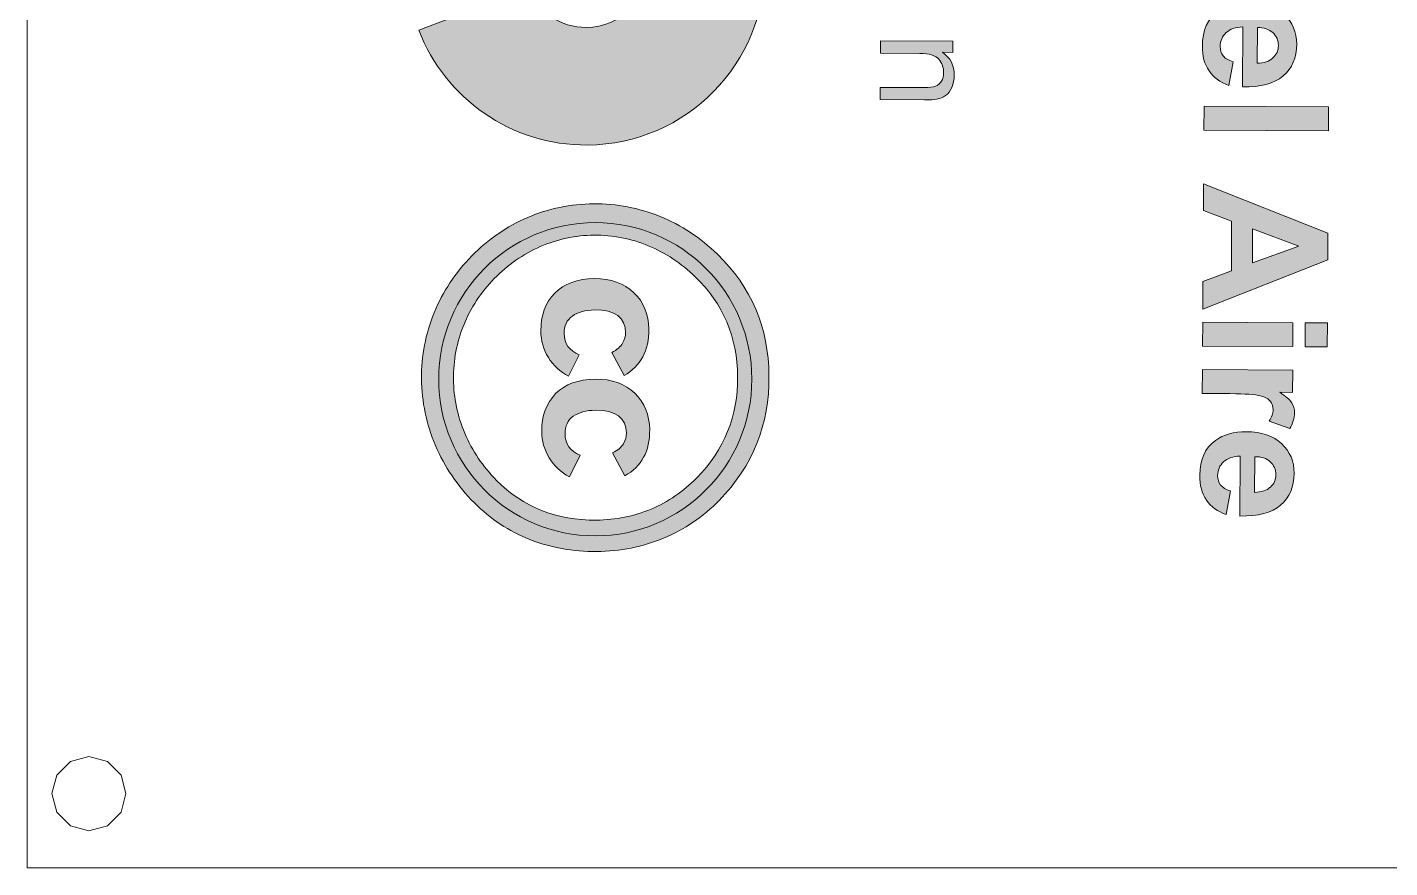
# Model space of a CAD drawing. Header units: inches. Extents: x -141 to 256, y 168 to 398.
# Drawn here: x -86.4 to -31.2, y 288.2 to 322.3 of the extents above; entities that cross this region are included whole.
import ezdxf

# ---------------------------------------------------------------- set-up
doc = ezdxf.new("R2010")
doc.units = ezdxf.units.IN
doc.header["$MEASUREMENT"] = 0
doc.layers.add('Capa 1', color=7, linetype='Continuous')

# ---------------------------------------------------------------- blocks, each defined once
blk = doc.blocks.new('block 2')
at = {"layer": 'Capa 1', "true_color": 0x575756}
h = blk.add_hatch(color=251, dxfattribs=at)
h.dxf.hatch_style = 2
edge = h.paths.add_edge_path()
edge.add_spline(control_points=[(-37.503, 320.896), (-37.503, 320.896), (-37.671, 319.932), (-37.671, 319.932), (-38.024, 320.058), (-38.292, 320.256), (-38.475, 320.525), (-38.658, 320.793), (-38.749, 321.129), (-38.746, 321.531), (-38.743, 322.167), (-38.532, 322.636), (-38.114, 322.939), (-37.78, 323.179), (-37.359, 323.297), (-36.851, 323.294), (-36.245, 323.29), (-35.77, 323.129), (-35.429, 322.81), (-35.088, 322.491), (-34.918, 322.089), (-34.922, 321.604), (-34.925, 321.06), (-35.107, 320.632), (-35.469, 320.319), (-35.83, 320.006), (-36.381, 319.859), (-37.123, 319.878), (-37.123, 319.878), (-37.108, 322.303), (-37.108, 322.303), (-37.395, 322.298), (-37.619, 322.221), (-37.78, 322.073), (-37.94, 321.925), (-38.021, 321.739), (-38.022, 321.516), (-38.023, 321.364), (-37.983, 321.237), (-37.901, 321.133), (-37.819, 321.029), (-37.687, 320.95), (-37.503, 320.896)], knot_values=[0, 0, 0, 0, 1, 1, 1, 2, 2, 2, 3, 3, 3, 4, 4, 4, 5, 5, 5, 6, 6, 6, 7, 7, 7, 8, 8, 8, 9, 9, 9, 10, 10, 10, 11, 11, 11, 12, 12, 12, 13, 13, 13, 14, 14, 14, 14], degree=3, periodic=1)
edge = h.paths.add_edge_path()
edge.add_spline(control_points=[(-36.525, 320.835), (-36.245, 320.841), (-36.031, 320.911), (-35.884, 321.048), (-35.738, 321.185), (-35.664, 321.352), (-35.663, 321.55), (-35.662, 321.761), (-35.737, 321.936), (-35.89, 322.075), (-36.044, 322.213), (-36.252, 322.283), (-36.516, 322.282), (-36.516, 322.282), (-36.525, 320.835), (-36.525, 320.835)], knot_values=[0, 0, 0, 0, 1, 1, 1, 2, 2, 2, 3, 3, 3, 4, 4, 4, 5, 5, 5, 5], degree=3, periodic=1)
h = blk.add_hatch(color=251, dxfattribs=at)
h.dxf.hatch_style = 2
edge = h.paths.add_edge_path()
edge.add_spline(control_points=[(-51.786, 321.739), (-51.786, 321.739), (-48.859, 321.722), (-48.859, 321.722), (-48.859, 321.722), (-48.862, 321.275), (-48.862, 321.275), (-48.862, 321.275), (-49.278, 321.278), (-49.278, 321.278), (-48.958, 321.061), (-48.799, 320.749), (-48.801, 320.343), (-48.802, 320.167), (-48.835, 320.005), (-48.899, 319.857), (-48.963, 319.71), (-49.047, 319.6), (-49.151, 319.526), (-49.254, 319.454), (-49.376, 319.403), (-49.518, 319.374), (-49.61, 319.357), (-49.771, 319.348), (-50.001, 319.35), (-50.001, 319.35), (-51.801, 319.361), (-51.801, 319.361), (-51.801, 319.361), (-51.798, 319.857), (-51.798, 319.857), (-51.798, 319.857), (-50.018, 319.846), (-50.018, 319.846), (-49.815, 319.845), (-49.664, 319.863), (-49.564, 319.901), (-49.463, 319.939), (-49.383, 320.007), (-49.322, 320.105), (-49.262, 320.203), (-49.232, 320.318), (-49.231, 320.45), (-49.23, 320.662), (-49.296, 320.845), (-49.429, 320.998), (-49.562, 321.153), (-49.816, 321.231), (-50.191, 321.233), (-50.191, 321.233), (-51.789, 321.243), (-51.789, 321.243), (-51.789, 321.243), (-51.786, 321.739), (-51.786, 321.739)], knot_values=[0, 0, 0, 0, 1, 1, 1, 2, 2, 2, 3, 3, 3, 4, 4, 4, 5, 5, 5, 6, 6, 6, 7, 7, 7, 8, 8, 8, 9, 9, 9, 10, 10, 10, 11, 11, 11, 12, 12, 12, 13, 13, 13, 14, 14, 14, 15, 15, 15, 16, 16, 16, 17, 17, 17, 18, 18, 18, 18], degree=3, periodic=1)
h = blk.add_hatch(color=251, dxfattribs=at)
h.dxf.hatch_style = 2
h.paths.add_polyline_path([(-38.678, 319.098), (-33.628, 319.067), (-33.634, 318.099), (-38.684, 318.13)])
h = blk.add_hatch(color=251, dxfattribs=at)
h.dxf.hatch_style = 2
h.paths.add_polyline_path([(-38.727, 310.878), (-38.721, 311.988), (-37.571, 312.421), (-37.559, 314.44), (-38.704, 314.864), (-38.697, 315.946), (-33.658, 313.948), (-33.665, 312.869)])
h.paths.add_polyline_path([(-36.718, 312.744), (-34.84, 313.428), (-36.71, 314.121)])
h = blk.add_hatch(color=251, dxfattribs=at)
h.dxf.hatch_style = 2
h.paths.add_polyline_path([(-38.731, 310.344), (-35.072, 310.322), (-35.078, 309.354), (-38.737, 309.376)])
h.paths.add_polyline_path([(-34.576, 310.319), (-33.68, 310.314), (-33.686, 309.346), (-34.582, 309.351)])
h = blk.add_hatch(color=251, dxfattribs=at)
h.dxf.hatch_style = 2
edge = h.paths.add_edge_path()
edge.add_spline(control_points=[(-38.748, 307.457), (-38.748, 307.457), (-38.742, 308.425), (-38.742, 308.425), (-38.742, 308.425), (-35.084, 308.403), (-35.084, 308.403), (-35.084, 308.403), (-35.089, 307.504), (-35.089, 307.504), (-35.089, 307.504), (-35.609, 307.507), (-35.609, 307.507), (-35.365, 307.352), (-35.204, 307.213), (-35.126, 307.089), (-35.048, 306.966), (-35.01, 306.826), (-35.011, 306.67), (-35.013, 306.45), (-35.075, 306.238), (-35.198, 306.034), (-35.198, 306.034), (-36.04, 306.338), (-36.04, 306.338), (-35.933, 306.501), (-35.88, 306.652), (-35.879, 306.792), (-35.878, 306.928), (-35.915, 307.043), (-35.989, 307.137), (-36.063, 307.232), (-36.197, 307.307), (-36.393, 307.362), (-36.587, 307.417), (-36.996, 307.447), (-37.618, 307.45), (-37.618, 307.45), (-38.748, 307.457), (-38.748, 307.457)], knot_values=[0, 0, 0, 0, 1, 1, 1, 2, 2, 2, 3, 3, 3, 4, 4, 4, 5, 5, 5, 6, 6, 6, 7, 7, 7, 8, 8, 8, 9, 9, 9, 10, 10, 10, 11, 11, 11, 12, 12, 12, 13, 13, 13, 13], degree=3, periodic=1)
h = blk.add_hatch(color=251, dxfattribs=at)
h.dxf.hatch_style = 2
edge = h.paths.add_edge_path()
edge.add_spline(control_points=[(-37.607, 303.512), (-37.607, 303.512), (-37.775, 302.549), (-37.775, 302.549), (-38.128, 302.675), (-38.397, 302.872), (-38.58, 303.141), (-38.763, 303.41), (-38.853, 303.745), (-38.851, 304.147), (-38.847, 304.783), (-38.636, 305.253), (-38.219, 305.556), (-37.884, 305.795), (-37.463, 305.913), (-36.956, 305.91), (-36.349, 305.907), (-35.875, 305.745), (-35.534, 305.426), (-35.192, 305.107), (-35.023, 304.705), (-35.026, 304.221), (-35.029, 303.676), (-35.212, 303.248), (-35.573, 302.936), (-35.934, 302.623), (-36.486, 302.476), (-37.227, 302.494), (-37.227, 302.494), (-37.213, 304.92), (-37.213, 304.92), (-37.5, 304.914), (-37.723, 304.838), (-37.884, 304.689), (-38.045, 304.541), (-38.126, 304.355), (-38.127, 304.133), (-38.128, 303.981), (-38.087, 303.853), (-38.005, 303.749), (-37.923, 303.646), (-37.791, 303.566), (-37.607, 303.512)], knot_values=[0, 0, 0, 0, 1, 1, 1, 2, 2, 2, 3, 3, 3, 4, 4, 4, 5, 5, 5, 6, 6, 6, 7, 7, 7, 8, 8, 8, 9, 9, 9, 10, 10, 10, 11, 11, 11, 12, 12, 12, 13, 13, 13, 14, 14, 14, 14], degree=3, periodic=1)
edge = h.paths.add_edge_path()
edge.add_spline(control_points=[(-36.63, 303.451), (-36.35, 303.457), (-36.136, 303.528), (-35.989, 303.664), (-35.842, 303.801), (-35.769, 303.969), (-35.767, 304.166), (-35.766, 304.377), (-35.842, 304.552), (-35.995, 304.691), (-36.148, 304.83), (-36.357, 304.899), (-36.621, 304.898), (-36.621, 304.898), (-36.63, 303.451), (-36.63, 303.451)], knot_values=[0, 0, 0, 0, 1, 1, 1, 2, 2, 2, 3, 3, 3, 4, 4, 4, 5, 5, 5, 5], degree=3, periodic=1)
at = {"layer": 'Capa 1', "lineweight": 0}
for points in [[(-38.678, 319.098), (-33.628, 319.067), (-33.634, 318.099), (-38.684, 318.13), (-38.678, 319.098)], [(-38.727, 310.878), (-38.721, 311.988), (-37.571, 312.421), (-37.559, 314.44), (-38.704, 314.864), (-38.697, 315.946), (-33.658, 313.948), (-33.665, 312.869), (-38.727, 310.878)], [(-36.718, 312.744), (-34.84, 313.428), (-36.71, 314.121), (-36.718, 312.744)], [(-38.731, 310.344), (-35.072, 310.322), (-35.078, 309.354), (-38.737, 309.376), (-38.731, 310.344)], [(-34.576, 310.319), (-33.68, 310.314), (-33.686, 309.346), (-34.582, 309.351), (-34.576, 310.319)]]:
    blk.add_lwpolyline(points, dxfattribs=at)
for points, knots in [([(-37.503, 320.896), (-37.503, 320.896), (-37.671, 319.932), (-37.671, 319.932), (-38.024, 320.058), (-38.292, 320.256), (-38.475, 320.525), (-38.658, 320.793), (-38.749, 321.129), (-38.746, 321.531), (-38.743, 322.167), (-38.532, 322.636), (-38.114, 322.939), (-37.78, 323.179), (-37.359, 323.297), (-36.851, 323.294), (-36.245, 323.29), (-35.77, 323.129), (-35.429, 322.81), (-35.088, 322.491), (-34.918, 322.089), (-34.922, 321.604), (-34.925, 321.06), (-35.107, 320.632), (-35.469, 320.319), (-35.83, 320.006), (-36.381, 319.859), (-37.123, 319.878), (-37.123, 319.878), (-37.108, 322.303), (-37.108, 322.303), (-37.395, 322.298), (-37.619, 322.221), (-37.78, 322.073), (-37.94, 321.925), (-38.021, 321.739), (-38.022, 321.516), (-38.023, 321.364), (-37.983, 321.237), (-37.901, 321.133), (-37.819, 321.029), (-37.687, 320.95), (-37.503, 320.896)], [0, 0, 0, 0, 1, 1, 1, 2, 2, 2, 3, 3, 3, 4, 4, 4, 5, 5, 5, 6, 6, 6, 7, 7, 7, 8, 8, 8, 9, 9, 9, 10, 10, 10, 11, 11, 11, 12, 12, 12, 13, 13, 13, 14, 14, 14, 14]), ([(-36.525, 320.835), (-36.245, 320.841), (-36.031, 320.911), (-35.884, 321.048), (-35.738, 321.185), (-35.664, 321.352), (-35.663, 321.55), (-35.662, 321.761), (-35.737, 321.936), (-35.89, 322.075), (-36.044, 322.213), (-36.252, 322.283), (-36.516, 322.282), (-36.516, 322.282), (-36.525, 320.835), (-36.525, 320.835)], [0, 0, 0, 0, 1, 1, 1, 2, 2, 2, 3, 3, 3, 4, 4, 4, 5, 5, 5, 5]), ([(-51.786, 321.739), (-51.786, 321.739), (-48.859, 321.722), (-48.859, 321.722), (-48.859, 321.722), (-48.862, 321.275), (-48.862, 321.275), (-48.862, 321.275), (-49.278, 321.278), (-49.278, 321.278), (-48.958, 321.061), (-48.799, 320.749), (-48.801, 320.343), (-48.802, 320.167), (-48.835, 320.005), (-48.899, 319.857), (-48.963, 319.71), (-49.047, 319.6), (-49.151, 319.526), (-49.254, 319.454), (-49.376, 319.403), (-49.518, 319.374), (-49.61, 319.357), (-49.771, 319.348), (-50.001, 319.35), (-50.001, 319.35), (-51.801, 319.361), (-51.801, 319.361), (-51.801, 319.361), (-51.798, 319.857), (-51.798, 319.857), (-51.798, 319.857), (-50.018, 319.846), (-50.018, 319.846), (-49.815, 319.845), (-49.664, 319.863), (-49.564, 319.901), (-49.463, 319.939), (-49.383, 320.007), (-49.322, 320.105), (-49.262, 320.203), (-49.232, 320.318), (-49.231, 320.45), (-49.23, 320.662), (-49.296, 320.845), (-49.429, 320.998), (-49.562, 321.153), (-49.816, 321.231), (-50.191, 321.233), (-50.191, 321.233), (-51.789, 321.243), (-51.789, 321.243), (-51.789, 321.243), (-51.786, 321.739), (-51.786, 321.739)], [0, 0, 0, 0, 1, 1, 1, 2, 2, 2, 3, 3, 3, 4, 4, 4, 5, 5, 5, 6, 6, 6, 7, 7, 7, 8, 8, 8, 9, 9, 9, 10, 10, 10, 11, 11, 11, 12, 12, 12, 13, 13, 13, 14, 14, 14, 15, 15, 15, 16, 16, 16, 17, 17, 17, 18, 18, 18, 18]), ([(-38.748, 307.457), (-38.748, 307.457), (-38.742, 308.425), (-38.742, 308.425), (-38.742, 308.425), (-35.084, 308.403), (-35.084, 308.403), (-35.084, 308.403), (-35.089, 307.504), (-35.089, 307.504), (-35.089, 307.504), (-35.609, 307.507), (-35.609, 307.507), (-35.365, 307.352), (-35.204, 307.213), (-35.126, 307.089), (-35.048, 306.966), (-35.01, 306.826), (-35.011, 306.67), (-35.013, 306.45), (-35.075, 306.238), (-35.198, 306.034), (-35.198, 306.034), (-36.04, 306.338), (-36.04, 306.338), (-35.933, 306.501), (-35.88, 306.652), (-35.879, 306.792), (-35.878, 306.928), (-35.915, 307.043), (-35.989, 307.137), (-36.063, 307.232), (-36.197, 307.307), (-36.393, 307.362), (-36.587, 307.417), (-36.996, 307.447), (-37.618, 307.45), (-37.618, 307.45), (-38.748, 307.457), (-38.748, 307.457)], [0, 0, 0, 0, 1, 1, 1, 2, 2, 2, 3, 3, 3, 4, 4, 4, 5, 5, 5, 6, 6, 6, 7, 7, 7, 8, 8, 8, 9, 9, 9, 10, 10, 10, 11, 11, 11, 12, 12, 12, 13, 13, 13, 13]), ([(-37.607, 303.512), (-37.607, 303.512), (-37.775, 302.549), (-37.775, 302.549), (-38.128, 302.675), (-38.397, 302.872), (-38.58, 303.141), (-38.763, 303.41), (-38.853, 303.745), (-38.851, 304.147), (-38.847, 304.783), (-38.636, 305.253), (-38.219, 305.556), (-37.884, 305.795), (-37.463, 305.913), (-36.956, 305.91), (-36.349, 305.907), (-35.875, 305.745), (-35.534, 305.426), (-35.192, 305.107), (-35.023, 304.705), (-35.026, 304.221), (-35.029, 303.676), (-35.212, 303.248), (-35.573, 302.936), (-35.934, 302.623), (-36.486, 302.476), (-37.227, 302.494), (-37.227, 302.494), (-37.213, 304.92), (-37.213, 304.92), (-37.5, 304.914), (-37.723, 304.838), (-37.884, 304.689), (-38.045, 304.541), (-38.126, 304.355), (-38.127, 304.133), (-38.128, 303.981), (-38.087, 303.853), (-38.005, 303.749), (-37.923, 303.646), (-37.791, 303.566), (-37.607, 303.512)], [0, 0, 0, 0, 1, 1, 1, 2, 2, 2, 3, 3, 3, 4, 4, 4, 5, 5, 5, 6, 6, 6, 7, 7, 7, 8, 8, 8, 9, 9, 9, 10, 10, 10, 11, 11, 11, 12, 12, 12, 13, 13, 13, 14, 14, 14, 14]), ([(-36.63, 303.451), (-36.35, 303.457), (-36.136, 303.528), (-35.989, 303.664), (-35.842, 303.801), (-35.769, 303.969), (-35.767, 304.166), (-35.766, 304.377), (-35.842, 304.552), (-35.995, 304.691), (-36.148, 304.83), (-36.357, 304.899), (-36.621, 304.898), (-36.621, 304.898), (-36.63, 303.451), (-36.63, 303.451)], [0, 0, 0, 0, 1, 1, 1, 2, 2, 2, 3, 3, 3, 4, 4, 4, 5, 5, 5, 5])]:
    blk.add_open_spline(points, degree=3, knots=knots, dxfattribs=at)
blk = doc.blocks.new('block 5')
at = {"layer": 'Capa 1', "true_color": 0x686868}
h = blk.add_hatch(color=251, dxfattribs=at)
h.dxf.hatch_style = 2
edge = h.paths.add_edge_path()
edge.add_spline(control_points=[(-56.472, 324.84), (-56.507, 328.847), (-59.784, 332.067), (-63.791, 332.032), (-66.901, 332.005), (-69.536, 330.024), (-70.544, 327.265), (-70.544, 327.265), (-66.071, 325.631), (-66.071, 325.631), (-65.724, 326.58), (-64.818, 327.261), (-63.749, 327.27), (-62.372, 327.283), (-61.245, 326.175), (-61.233, 324.798), (-61.221, 323.421), (-62.328, 322.294), (-63.706, 322.283), (-64.775, 322.273), (-65.692, 322.938), (-66.056, 323.88), (-66.056, 323.88), (-70.499, 322.169), (-70.499, 322.169), (-69.443, 319.428), (-66.774, 317.494), (-63.664, 317.521), (-59.657, 317.556), (-56.437, 320.832), (-56.472, 324.84)], knot_values=[0, 0, 0, 0, 1, 1, 1, 2, 2, 2, 3, 3, 3, 4, 4, 4, 5, 5, 5, 6, 6, 6, 7, 7, 7, 8, 8, 8, 9, 9, 9, 10, 10, 10, 10], degree=3, periodic=1)
at = {"layer": 'Capa 1', "lineweight": 0}
blk.add_open_spline([(-56.472, 324.84), (-56.507, 328.847), (-59.784, 332.067), (-63.791, 332.032), (-66.901, 332.005), (-69.536, 330.024), (-70.544, 327.265), (-70.544, 327.265), (-66.071, 325.631), (-66.071, 325.631), (-65.724, 326.58), (-64.818, 327.261), (-63.749, 327.27), (-62.372, 327.283), (-61.245, 326.175), (-61.233, 324.798), (-61.221, 323.421), (-62.328, 322.294), (-63.706, 322.283), (-64.775, 322.273), (-65.692, 322.938), (-66.056, 323.88), (-66.056, 323.88), (-70.499, 322.169), (-70.499, 322.169), (-69.443, 319.428), (-66.774, 317.494), (-63.664, 317.521), (-59.657, 317.556), (-56.437, 320.832), (-56.472, 324.84)], degree=3, knots=[0, 0, 0, 0, 1, 1, 1, 2, 2, 2, 3, 3, 3, 4, 4, 4, 5, 5, 5, 6, 6, 6, 7, 7, 7, 8, 8, 8, 9, 9, 9, 10, 10, 10, 10], dxfattribs=at)
blk = doc.blocks.new('block 6')
at = {"layer": 'Capa 1', "true_color": 0x686868}
h = blk.add_hatch(color=251, dxfattribs=at)
h.dxf.hatch_style = 2
edge = h.paths.add_edge_path()
edge.add_spline(control_points=[(-56.31, 308.173), (-56.293, 306.203), (-56.965, 304.52), (-58.328, 303.125), (-58.985, 302.457), (-59.737, 301.947), (-60.584, 301.596), (-61.433, 301.245), (-62.334, 301.065), (-63.29, 301.057), (-64.253, 301.048), (-65.158, 301.211), (-66.003, 301.542), (-66.849, 301.874), (-67.598, 302.369), (-68.249, 303.025), (-68.933, 303.707), (-69.46, 304.482), (-69.828, 305.35), (-70.196, 306.219), (-70.384, 307.118), (-70.393, 308.049), (-70.401, 308.98), (-70.231, 309.872), (-69.882, 310.726), (-69.534, 311.579), (-69.025, 312.347), (-68.355, 313.027), (-67.687, 313.709), (-66.93, 314.228), (-66.087, 314.588), (-65.243, 314.947), (-64.352, 315.131), (-63.413, 315.139), (-62.482, 315.147), (-61.586, 314.977), (-60.724, 314.629), (-59.861, 314.28), (-59.088, 313.768), (-58.403, 313.096), (-57.025, 311.767), (-56.327, 310.127), (-56.31, 308.173)], knot_values=[0, 0, 0, 0, 1, 1, 1, 2, 2, 2, 3, 3, 3, 4, 4, 4, 5, 5, 5, 6, 6, 6, 7, 7, 7, 8, 8, 8, 9, 9, 9, 10, 10, 10, 11, 11, 11, 12, 12, 12, 13, 13, 13, 14, 14, 14, 14], degree=3, periodic=1)
edge = h.paths.add_edge_path()
edge.add_spline(control_points=[(-57.58, 308.136), (-57.594, 309.746), (-58.167, 311.095), (-59.3, 312.183), (-59.867, 312.732), (-60.501, 313.152), (-61.203, 313.444), (-61.906, 313.735), (-62.639, 313.877), (-63.401, 313.871), (-64.156, 313.864), (-64.882, 313.709), (-65.579, 313.406), (-66.276, 313.101), (-66.898, 312.671), (-67.442, 312.112), (-67.986, 311.554), (-68.399, 310.926), (-68.683, 310.228), (-68.966, 309.53), (-69.104, 308.799), (-69.098, 308.036), (-69.091, 307.282), (-68.938, 306.551), (-68.638, 305.846), (-68.338, 305.14), (-67.91, 304.505), (-67.352, 303.939), (-66.269, 302.851), (-64.919, 302.314), (-63.301, 302.328), (-62.521, 302.335), (-61.785, 302.484), (-61.091, 302.775), (-60.398, 303.065), (-59.782, 303.486), (-59.24, 304.035), (-58.12, 305.176), (-57.566, 306.543), (-57.58, 308.136)], knot_values=[0, 0, 0, 0, 1, 1, 1, 2, 2, 2, 3, 3, 3, 4, 4, 4, 5, 5, 5, 6, 6, 6, 7, 7, 7, 8, 8, 8, 9, 9, 9, 10, 10, 10, 11, 11, 11, 12, 12, 12, 13, 13, 13, 13], degree=3, periodic=1)
edge = h.paths.add_edge_path()
edge.add_spline(control_points=[(-62.183, 308.184), (-62.183, 308.184), (-62.682, 309.123), (-62.682, 309.123), (-62.473, 309.226), (-62.327, 309.35), (-62.245, 309.498), (-62.163, 309.645), (-62.122, 309.782), (-62.123, 309.908), (-62.128, 310.536), (-62.546, 310.848), (-63.376, 310.84), (-63.753, 310.837), (-64.054, 310.755), (-64.279, 310.594), (-64.504, 310.432), (-64.616, 310.197), (-64.612, 309.887), (-64.609, 309.476), (-64.405, 309.189), (-64.001, 309.024), (-64.001, 309.024), (-64.434, 308.153), (-64.434, 308.153), (-64.78, 308.334), (-65.052, 308.588), (-65.251, 308.913), (-65.452, 309.238), (-65.553, 309.597), (-65.557, 309.991), (-65.562, 310.62), (-65.374, 311.13), (-64.991, 311.518), (-64.609, 311.907), (-64.074, 312.105), (-63.387, 312.111), (-62.716, 312.117), (-62.183, 311.926), (-61.785, 311.54), (-61.388, 311.154), (-61.186, 310.663), (-61.181, 310.068), (-61.173, 309.195), (-61.507, 308.568), (-62.183, 308.184)], knot_values=[0, 0, 0, 0, 1, 1, 1, 2, 2, 2, 3, 3, 3, 4, 4, 4, 5, 5, 5, 6, 6, 6, 7, 7, 7, 8, 8, 8, 9, 9, 9, 10, 10, 10, 11, 11, 11, 12, 12, 12, 13, 13, 13, 14, 14, 14, 15, 15, 15, 15], degree=3, periodic=1)
edge = h.paths.add_edge_path()
edge.add_spline(control_points=[(-62.148, 304.123), (-62.148, 304.123), (-62.646, 305.049), (-62.646, 305.049), (-62.438, 305.152), (-62.292, 305.276), (-62.209, 305.424), (-62.127, 305.572), (-62.086, 305.713), (-62.088, 305.846), (-62.093, 306.475), (-62.51, 306.786), (-63.34, 306.779), (-63.718, 306.776), (-64.018, 306.693), (-64.244, 306.532), (-64.469, 306.371), (-64.58, 306.135), (-64.577, 305.824), (-64.574, 305.415), (-64.37, 305.127), (-63.966, 304.963), (-63.966, 304.963), (-64.399, 304.079), (-64.399, 304.079), (-64.744, 304.268), (-65.017, 304.526), (-65.216, 304.851), (-65.416, 305.176), (-65.518, 305.531), (-65.521, 305.917), (-65.527, 306.554), (-65.339, 307.065), (-64.956, 307.45), (-64.574, 307.835), (-64.039, 308.03), (-63.352, 308.036), (-62.681, 308.042), (-62.147, 307.851), (-61.75, 307.465), (-61.353, 307.079), (-61.151, 306.588), (-61.146, 305.993), (-61.137, 305.121), (-61.472, 304.498), (-62.148, 304.123)], knot_values=[0, 0, 0, 0, 1, 1, 1, 2, 2, 2, 3, 3, 3, 4, 4, 4, 5, 5, 5, 6, 6, 6, 7, 7, 7, 8, 8, 8, 9, 9, 9, 10, 10, 10, 11, 11, 11, 12, 12, 12, 13, 13, 13, 14, 14, 14, 15, 15, 15, 15], degree=3, periodic=1)
at = {"layer": 'Capa 1', "lineweight": 0}
for points, knots in [([(-56.31, 308.173), (-56.293, 306.203), (-56.965, 304.52), (-58.328, 303.125), (-58.985, 302.457), (-59.737, 301.947), (-60.584, 301.596), (-61.433, 301.245), (-62.334, 301.065), (-63.29, 301.057), (-64.253, 301.048), (-65.158, 301.211), (-66.003, 301.542), (-66.849, 301.874), (-67.598, 302.369), (-68.249, 303.025), (-68.933, 303.707), (-69.46, 304.482), (-69.828, 305.35), (-70.196, 306.219), (-70.384, 307.118), (-70.393, 308.049), (-70.401, 308.98), (-70.231, 309.872), (-69.882, 310.726), (-69.534, 311.579), (-69.025, 312.347), (-68.355, 313.027), (-67.687, 313.709), (-66.93, 314.228), (-66.087, 314.588), (-65.243, 314.947), (-64.352, 315.131), (-63.413, 315.139), (-62.482, 315.147), (-61.586, 314.977), (-60.724, 314.629), (-59.861, 314.28), (-59.088, 313.768), (-58.403, 313.096), (-57.025, 311.767), (-56.327, 310.127), (-56.31, 308.173)], [0, 0, 0, 0, 1, 1, 1, 2, 2, 2, 3, 3, 3, 4, 4, 4, 5, 5, 5, 6, 6, 6, 7, 7, 7, 8, 8, 8, 9, 9, 9, 10, 10, 10, 11, 11, 11, 12, 12, 12, 13, 13, 13, 14, 14, 14, 14]), ([(-63.351, 314.381), (-59.846, 314.381), (-57.006, 311.54), (-57.006, 308.036), (-57.006, 304.531), (-59.846, 301.69), (-63.351, 301.69), (-66.856, 301.69), (-69.696, 304.531), (-69.696, 308.036), (-69.696, 311.54), (-66.856, 314.381), (-63.351, 314.381)], [0, 0, 0, 0, 1, 1, 1, 2, 2, 2, 3, 3, 3, 4, 4, 4, 4]), ([(-57.58, 308.136), (-57.594, 309.746), (-58.167, 311.095), (-59.3, 312.183), (-59.867, 312.732), (-60.501, 313.152), (-61.203, 313.444), (-61.906, 313.735), (-62.639, 313.877), (-63.401, 313.871), (-64.156, 313.864), (-64.882, 313.709), (-65.579, 313.406), (-66.276, 313.101), (-66.898, 312.671), (-67.442, 312.112), (-67.986, 311.554), (-68.399, 310.926), (-68.683, 310.228), (-68.966, 309.53), (-69.104, 308.799), (-69.098, 308.036), (-69.091, 307.282), (-68.938, 306.551), (-68.638, 305.846), (-68.338, 305.14), (-67.91, 304.505), (-67.352, 303.939), (-66.269, 302.851), (-64.919, 302.314), (-63.301, 302.328), (-62.521, 302.335), (-61.785, 302.484), (-61.091, 302.775), (-60.398, 303.065), (-59.782, 303.486), (-59.24, 304.035), (-58.12, 305.176), (-57.566, 306.543), (-57.58, 308.136)], [0, 0, 0, 0, 1, 1, 1, 2, 2, 2, 3, 3, 3, 4, 4, 4, 5, 5, 5, 6, 6, 6, 7, 7, 7, 8, 8, 8, 9, 9, 9, 10, 10, 10, 11, 11, 11, 12, 12, 12, 13, 13, 13, 13]), ([(-62.183, 308.184), (-62.183, 308.184), (-62.682, 309.123), (-62.682, 309.123), (-62.473, 309.226), (-62.327, 309.35), (-62.245, 309.498), (-62.163, 309.645), (-62.122, 309.782), (-62.123, 309.908), (-62.128, 310.536), (-62.546, 310.848), (-63.376, 310.84), (-63.753, 310.837), (-64.054, 310.755), (-64.279, 310.594), (-64.504, 310.432), (-64.616, 310.197), (-64.612, 309.887), (-64.609, 309.476), (-64.405, 309.189), (-64.001, 309.024), (-64.001, 309.024), (-64.434, 308.153), (-64.434, 308.153), (-64.78, 308.334), (-65.052, 308.588), (-65.251, 308.913), (-65.452, 309.238), (-65.553, 309.597), (-65.557, 309.991), (-65.562, 310.62), (-65.374, 311.13), (-64.991, 311.518), (-64.609, 311.907), (-64.074, 312.105), (-63.387, 312.111), (-62.716, 312.117), (-62.183, 311.926), (-61.785, 311.54), (-61.388, 311.154), (-61.186, 310.663), (-61.181, 310.068), (-61.173, 309.195), (-61.507, 308.568), (-62.183, 308.184)], [0, 0, 0, 0, 1, 1, 1, 2, 2, 2, 3, 3, 3, 4, 4, 4, 5, 5, 5, 6, 6, 6, 7, 7, 7, 8, 8, 8, 9, 9, 9, 10, 10, 10, 11, 11, 11, 12, 12, 12, 13, 13, 13, 14, 14, 14, 15, 15, 15, 15]), ([(-62.148, 304.123), (-62.148, 304.123), (-62.646, 305.049), (-62.646, 305.049), (-62.438, 305.152), (-62.292, 305.276), (-62.209, 305.424), (-62.127, 305.572), (-62.086, 305.713), (-62.088, 305.846), (-62.093, 306.475), (-62.51, 306.786), (-63.34, 306.779), (-63.718, 306.776), (-64.018, 306.693), (-64.244, 306.532), (-64.469, 306.371), (-64.58, 306.135), (-64.577, 305.824), (-64.574, 305.415), (-64.37, 305.127), (-63.966, 304.963), (-63.966, 304.963), (-64.399, 304.079), (-64.399, 304.079), (-64.744, 304.268), (-65.017, 304.526), (-65.216, 304.851), (-65.416, 305.176), (-65.518, 305.531), (-65.521, 305.917), (-65.527, 306.554), (-65.339, 307.065), (-64.956, 307.45), (-64.574, 307.835), (-64.039, 308.03), (-63.352, 308.036), (-62.681, 308.042), (-62.147, 307.851), (-61.75, 307.465), (-61.353, 307.079), (-61.151, 306.588), (-61.146, 305.993), (-61.137, 305.121), (-61.472, 304.498), (-62.148, 304.123)], [0, 0, 0, 0, 1, 1, 1, 2, 2, 2, 3, 3, 3, 4, 4, 4, 5, 5, 5, 6, 6, 6, 7, 7, 7, 8, 8, 8, 9, 9, 9, 10, 10, 10, 11, 11, 11, 12, 12, 12, 13, 13, 13, 14, 14, 14, 15, 15, 15, 15])]:
    blk.add_open_spline(points, degree=3, knots=knots, dxfattribs=at)
blk = doc.blocks.new('block 3')
at = {"layer": 'Capa 1'}
for name in ['block 5', 'block 6']:
    blk.add_blockref(name, (0, 0), dxfattribs=at)

msp = doc.modelspace()

# ---------------------------------------------------------------- linework, layer by layer
at = {"layer": 'Capa 1', "lineweight": 0}
for points in [[(-70.373, 288.248), (-71.371, 288.248), (-71.371, 288.248), (-85.376, 288.248), (-86.373, 288.248), (-86.373, 398.249), (-85.376, 398.249), (-82.371, 398.249), (-70.373, 398.249), (-70.372, 398.249), (-70.372, 398.247), (-69.377, 398.247), (-66.37, 398.247), (-57.377, 398.247), (-37.371, 398.247), (-30.374, 398.247)], [(-82.571, 292), (-83.122, 292.55), (-83.874, 292.751), (-84.626, 292.55), (-85.176, 292), (-85.376, 291.248), (-85.176, 290.496), (-84.626, 289.946), (-83.874, 289.745), (-83.122, 289.946), (-82.571, 290.496), (-82.371, 291.248), (-82.571, 292)], [(80.628, 288.248), (65.628, 288.248), (64.629, 288.248), (42.623, 288.248), (34.624, 288.248), (33.626, 288.248), (32.628, 288.248), (17.627, 288.248), (16.629, 288.248), (16.628, 288.248), (-5.377, 288.248), (-13.377, 288.248), (-14.374, 288.248), (-15.37, 288.248), (-30.374, 288.248), (-30.374, 288.247), (-31.371, 288.247), (-69.377, 288.247), (-70.373, 288.247), (-70.373, 288.248)]]:
    msp.add_lwpolyline(points, dxfattribs=at)

# ---------------------------------------------------------------- block references
at = {"layer": 'Capa 1'}
for name in ['block 2', 'block 3']:
    msp.add_blockref(name, (0, 0), dxfattribs=at)

doc.saveas('drawing.dxf')
